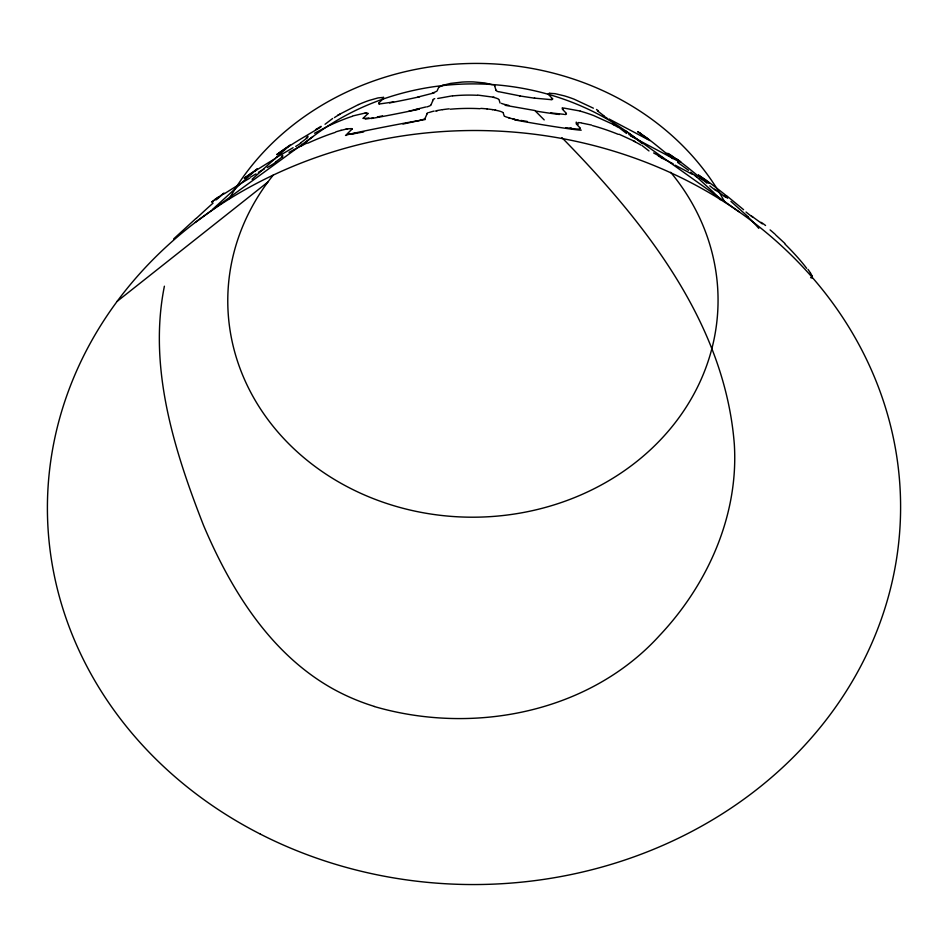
<?xml version="1.0" encoding="UTF-8"?>
<svg xmlns="http://www.w3.org/2000/svg" width="948" height="948" viewBox="0 0 948 948"><rect width="100%" height="100%" fill="white"/><g stroke="black" fill="none" stroke-linecap="round" stroke-linejoin="round"><path stroke-width="1.42" d="M164.395 286.201C148.054 367.433 174.148 450.347 203.595 525.512C230.862 589.763 270.168 653.634 332.653 688.675A207.091 184.516 -0.8 0 0 374.413 706.438M425.344 117.765L426.873 114.27M431.174 104.446L432.726 100.903M437.052 91.032L438.58 87.536M257.074 169.064L247.831 177.205M347.501 133.538L351.945 129.201M363.214 118.192L367.706 113.819M383.43 98.474L379.01 102.787M196.07 218.384L173.674 238.896M216.322 199.827L224.072 193.143L213.099 201.094M117.161 301.346L267.857 182.063M212.873 209.105L237.912 186.294A23.285 0.64 -43.1 0 1 247.57 177.466M252.073 179.314L290.159 144.949L276.745 154.619L277.8 153.884M300.48 143.018L307.792 137.448M282.824 156.491L275.418 162.144M245.449 177.394L244.228 178.331L257.05 169.076M325.034 124.283L332.63 118.5M213.418 200.763L211.653 202.102L212.625 201.438M195.252 222.448L312.733 136.725M214.212 200.17L216.263 198.713M246.089 176.932L252.559 172.429M278.57 153.256L287.019 147.532M320.839 127.032L298.94 140.067A23.084 0.972 -31.4 0 0 287.647 147.201M337.689 115.241L358.522 104.553M276.863 157.214L293.098 147.698M258.413 172.323L264.326 168.898M314.535 133.241L329.762 125.266M434.231 92.88L417.902 97.052M442.017 85.498L450.679 83.388L462.15 82.073A19.505 3.14 -1.3 0 1 473.514 81.919L484.653 82.926L492.391 84.728M352.964 115.917L365.964 112.859M425.794 106.982L415.639 109.447M437.739 98.485L452.492 95.807M649.913 140.588L608.889 118.903M416.065 121.237L402.983 124.046M435.488 111.082L437.182 110.738M363.676 131.914L352.632 133.941M346.257 128.952L347.525 128.703M393.598 101.946L379.804 103.925M373.263 117.931L365.336 119.093M551.973 99.718L534.423 98.13M549.271 93.283L555.113 93.674L564.297 95.855A16.874 2.086 19.7 0 1 574.251 99.244L593.389 108.202M563.515 108.013L580.117 111.023M564.024 114.329L550.752 112.907M477.875 95.108L494.24 97.3M570.08 128.11L571.822 128.324M383.241 97.407L378.027 97.917L368.819 100.535A19.398 2.37 -23 0 0 358.545 104.564M581.871 123.098L591.599 125.065M519.942 95.902L499.323 91.802M518.912 120.242L513.069 119.164M698.486 175.119L706.864 180.63M668.198 153.434L678.235 160.248A22.539 1.102 38.5 0 1 688.817 168.388L707.078 183.26M505.13 105.299L534.814 110.513L544.199 119.898M637.85 131.701L646.512 137.638M374.365 706.544C472.685 735.198 589.099 713.145 659.559 635.515C707.658 584.513 738.729 515.392 734.333 444.422C724.947 322.758 644.071 221.548 561.915 137.626M619.103 134.249L635.314 141.679M679.598 161.907L630.645 135.967M673.151 163.803L661.04 157.617M614.517 125.006L593.59 115.526A23.7 3.093 19.8 0 0 580.283 111.141M699.458 177.75L709.673 183.355L708.654 182.514M625.135 130.551L738.895 211.7M678.33 160.804L669.43 154.441M708.5 182.407L698.475 175.131M648.278 139.297L639.355 132.898M688.532 170.296L677.583 162.345M725.41 197.077L714.591 189.221M762.346 223.882L751.444 215.966M642.104 145.577L649.001 150.945M626.533 133.455L619.589 128.051M604.018 115.917L597.394 110.774M672.855 158.672L654.404 143.729A16.092 0.628 38.2 0 0 646.702 137.804M726.713 195.809L743.587 209.686M730.932 201.403L747.925 216.606M694.943 175.333L713.417 192.231A22.574 2.82 45.2 0 1 720.231 199.732M775.701 234.962L784.814 243.375M548.548 94.492L552.364 98.545M562.33 109.115L566.157 113.168M576.147 123.761L579.939 127.79M496.005 90.131L495.982 90.096A47.424 4.55 4 0 0 498.482 91.778M494.714 86.15L494.69 86.114A52.294 5.178 3.2 0 0 493.766 84.775M494.785 86.351L495.899 89.87M498.956 99.504L500.07 103.024M503.139 112.658L504.253 116.177M321.088 126.321A47.91 1.706 -28.2 0 1 315.518 129.663M334.407 117.611A52.341 2.18 -27.4 0 1 340.32 113.973M383.632 97.277A51.547 3.934 -18 0 1 382.34 98.687M379.259 104.102A46.653 3.543 -17.1 0 1 379.271 102.87M419.573 96.779A25.501 0.675 -11.7 0 1 389.569 102.894M436.187 91.458A46.843 4.266 -7.4 0 1 432.383 93.034M439.043 87.24A51.299 4.847 -6.5 0 1 443.024 85.427M534.862 98.225A23.356 0.593 8.8 0 1 519.587 95.89M552.826 98.853A49.284 3.982 13.4 0 1 550.812 99.41M548.169 94.255A54.06 4.396 14.3 0 1 549.899 93.449M596.482 109.458A56.939 3.282 23.1 0 1 598.354 111.058M607.147 118.18A51.642 2.725 23.9 0 1 603.272 115.597M647.768 139.001A53.42 0.818 32.1 0 1 644.119 136.879M637.945 131.985A58.219 0.794 32.9 0 1 640.398 133.36M672.476 157.664A55.411 1.695 41.2 0 1 666.989 153.197M690.654 172.204A49.971 1.884 41.9 0 1 697.005 177.323M559.427 114.483A31.047 0.912 9.2 0 1 535.549 111.035M670.674 172.287A245.141 216.654 -0.3 0 1 638.016 460.503A245.141 216.654 -0.3 0 1 310.316 462.873A245.141 216.654 -0.3 0 1 273.19 175.155M300.872 146.407A245.141 216.654 -0.3 0 1 642.329 143.764M229.333 198.665A275.524 243.494 -0.3 0 1 478.42 63.433A275.524 243.494 -0.3 0 1 724.734 202.007M747.913 216.843A30.3 3.839 45.5 0 1 758.803 228.361M724.118 195.762A43.584 1.943 42.6 0 1 727.661 198.251M716.143 190.643A47.068 1.766 41.9 0 1 709.803 185.855M680.747 161.764A49.889 0.616 33.6 0 1 676.967 159.169M674.289 158.269A46.002 0.64 32.8 0 1 678.697 161.338M634.212 137.436A45.006 2.145 24.6 0 1 628.856 134.45M612.728 124.295A48.431 2.56 23.9 0 1 618.487 127.589M563.337 109.233A46.239 3.828 15.3 0 1 562.425 107.717M565.956 113.322A42.364 3.448 14.2 0 1 564.854 114.554M508.744 105.382A41.108 3.65 5.4 0 1 501.456 103.368M493.09 97.277A44.532 4.278 4 0 1 498.541 99.22M452.812 95.902A28.073 4.562 -1.1 0 1 477.413 95.298M432.904 100.63A43.881 4.491 -5.1 0 1 434.694 98.651M431.15 104.73A40.409 3.816 -6.5 0 1 426.896 106.911M418.838 108.984A34.187 1.375 -10.7 0 1 409.05 111.082M419.158 109.15A33.381 0.711 -11.2 0 1 371.225 118.524M382.518 115.905A34.14 0.877 -11.9 0 1 377.411 116.9M368.831 117.943A40.468 2.951 -15.7 0 1 363.131 118.334M364.944 113.203A43.94 3.342 -17.1 0 1 368.12 113.582M329.987 125.255A27.883 3.519 -22.9 0 1 352.431 116.272M306.56 138.064A44.722 2.382 -26.1 0 1 308.076 136.263M301.144 142.769A41.285 1.706 -27.4 0 1 295.693 146.442M254.633 171.315A30.952 1.244 -31.2 0 1 275.75 158.269M811.808 275.643A37.173 3.792 51.3 0 1 810.611 277.563M810.457 273.036A37.422 3.946 48 0 1 811.938 275.832M807.98 269.351A38.145 4.456 46.6 0 1 810.481 273.083M784.802 243.897A38.477 5.024 45.5 0 1 806.618 268.308M770.108 229.914A36.64 2.512 43.8 0 1 775.073 234.203M760.806 222.377A38.572 1.979 43 0 1 765.557 225.494M752.937 217.317A41.416 1.552 41.9 0 1 746.017 212.008M707.658 181.329A30.407 1.541 38.6 0 1 726.346 195.738M675.118 165.165A32.836 0.675 27.9 0 1 692.467 174.42M663.197 158.553A37.268 1.043 25.9 0 1 658.362 156.064M662.51 157.605A39.721 1.683 25 0 1 653.622 152.948M633.335 140.908A42.411 2.24 23.9 0 1 640.872 145.068M592.512 125.598A31.995 4.1 20 0 1 618.191 134.32M578.031 122.588A39.946 3.745 16.9 0 1 581.124 122.825M578.304 124.2A40.61 3.543 16.1 0 1 576.289 122.102M579.655 127.885A37.801 3.081 14.2 0 1 577.154 129.047A36.818 2.5 11.7 0 1 572.959 128.62M571.869 128.501A37.387 1.706 10.1 0 1 565.778 127.684M581.243 130.149A39.745 1.055 9.3 0 1 555.374 126.795A39.745 1.055 9.3 0 1 514.74 119.886M527.349 121.463A38.714 1.493 8.1 0 1 520.902 120.408M514.717 119.211A36.747 2.927 6.1 0 1 508.827 117.955M509.74 117.943A36.747 3.33 5 0 1 505.011 116.426M495.176 110.122A39.259 3.768 4 0 1 502.76 112.433M492.474 109.624A39.437 4.408 1.8 0 1 495.674 110.158M486.964 108.925A38.702 5.013 0.6 0 1 492.593 109.636M480.802 108.392A37.754 5.7 -0.4 0 1 487.165 108.913M450.3 109.221A36.806 6.245 -1 0 1 480.067 108.712M442.526 109.672A38.453 6.103 -1.9 0 1 449.162 108.83M436.518 110.691A39.247 5.38 -2.7 0 1 442.313 109.672M429.207 112.492A39.615 4.42 -4.3 0 1 434.113 111.082M426.92 114.068A38.607 3.875 -5.4 0 1 428.33 112.575M425.32 118.038A36.142 3.413 -6.5 0 1 420.237 120.372M420.083 120.349A36.534 2.974 -8.3 0 1 416.907 121.178M346.482 135.339A42.387 0.794 -11 0 1 374.081 129.035A42.387 0.794 -11 0 1 425.261 119.531M354.41 133.372A36.451 2.406 -14.9 0 1 349.646 134.035M350.511 133.727A36.178 2.666 -16 0 1 347.205 133.692M345.913 129.284A38.809 2.951 -17.1 0 1 352.372 128.975M340.865 130.433A39.224 3.887 -20.9 0 1 345.51 129.295M335.722 131.914A38.37 4.491 -22.1 0 1 341.138 130.326M308.005 143.101A36.581 4.882 -22.9 0 1 334.928 132.495M300.563 146.241A37.553 4.385 -23.6 0 1 307.081 143.041M294.318 149.464A38.584 3.602 -24.2 0 1 300.291 146.336M289.069 152.391A39.425 2.797 -25.1 0 1 294.01 149.618M282.125 156.847A39.413 2.323 -25.8 0 1 282.777 155.365M276.425 161.634A36.889 1.529 -27.4 0 1 267.253 167.535M250.521 177.11A38.524 0.758 -30.6 0 1 256.007 173.911M224.214 193.842A39.306 1.671 -31 0 1 249.869 178.106M214.461 199.815A37.114 1.232 -32.4 0 1 218.159 197.184M196.71 218.028A31.462 0.889 -42.9 0 1 213.11 203.05M260.356 834.11A426.6 377.02 -0.3 0 0 900.6 507.405A426.6 377.02 -0.3 0 0 261.044 181.092A426.6 377.02 -0.3 0 0 260.356 834.11"/></g></svg>
